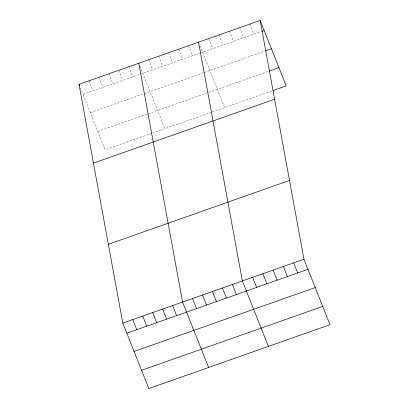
<?xml version="1.0" encoding="UTF-8"?>
<svg xmlns="http://www.w3.org/2000/svg" width="409" height="409" viewBox="0 0 409 409"><rect width="100%" height="100%" fill="white"/><g stroke="black" fill="none" stroke-linecap="round" stroke-linejoin="round"><path stroke-width="0.31" stroke-dasharray="2.04 1.53" d="M83.017 94.392L139.868 74.351M140.456 74.141L199.653 53.272M200.241 53.068L261.331 31.529M90.287 112.664L143.625 93.86M144.208 93.656L203.406 72.787M203.994 72.577L264.608 51.207M97.782 131.488L268.677 71.243M151.938 133.232L105.052 149.76L80.184 87.281M152.526 133.022L211.724 112.153M212.312 111.948L271.954 90.921M249.904 24.07L253.912 34.141M239.638 27.689L243.646 37.761M229.372 31.309L233.381 41.381M219.106 34.929L223.115 45M208.841 38.548L212.849 48.62M199.991 45.721L224.618 107.608M188.61 45.675L192.619 55.752M178.646 49.192L182.654 59.264M168.682 52.705L172.69 62.776M158.718 56.217L162.731 66.289M148.753 59.729L152.767 69.801M139.97 66.202L164.832 128.687M128.825 66.754L132.838 76.831M118.866 70.266L122.874 80.343M108.901 73.778L112.91 83.855M98.937 77.291L102.945 87.368M88.973 80.803L92.981 90.88"/><path stroke-width="0.61" d="M260.17 20.45L303.948 259.24L329.991 324.685L148.83 388.55L122.787 323.105L79.009 84.315L260.17 20.45L286.213 85.895L273.094 90.517M261.898 31.329L264.178 30.527M265.748 50.808L271.453 48.799M269.245 71.038L278.943 67.623M93.457 163.119L274.618 99.249M108.339 244.306L289.5 180.441M122.787 323.105L303.948 259.24M126.795 333.182L307.957 269.316M134.065 351.454L315.232 287.583M141.56 370.278L322.721 306.413M293.682 262.859L297.691 272.931M283.417 266.479L287.425 276.55M273.151 270.098L277.159 280.17M262.885 273.718L266.893 283.79M252.619 277.333L256.627 287.409M268.396 346.397L242.353 280.952L198.575 42.163M232.389 284.465L236.397 294.541M222.424 287.982L226.438 298.054M212.46 291.494L216.473 301.566M202.496 295.007L206.509 305.078M192.532 298.519L196.545 308.591M208.616 367.476L182.572 302.031L138.789 63.242M172.608 305.543L176.616 315.62M79.009 84.315L79.479 85.501M162.644 309.056L166.652 319.132M152.68 312.568L156.688 322.645M142.715 316.08L146.724 326.157M132.751 319.593L136.759 329.669"/></g></svg>
